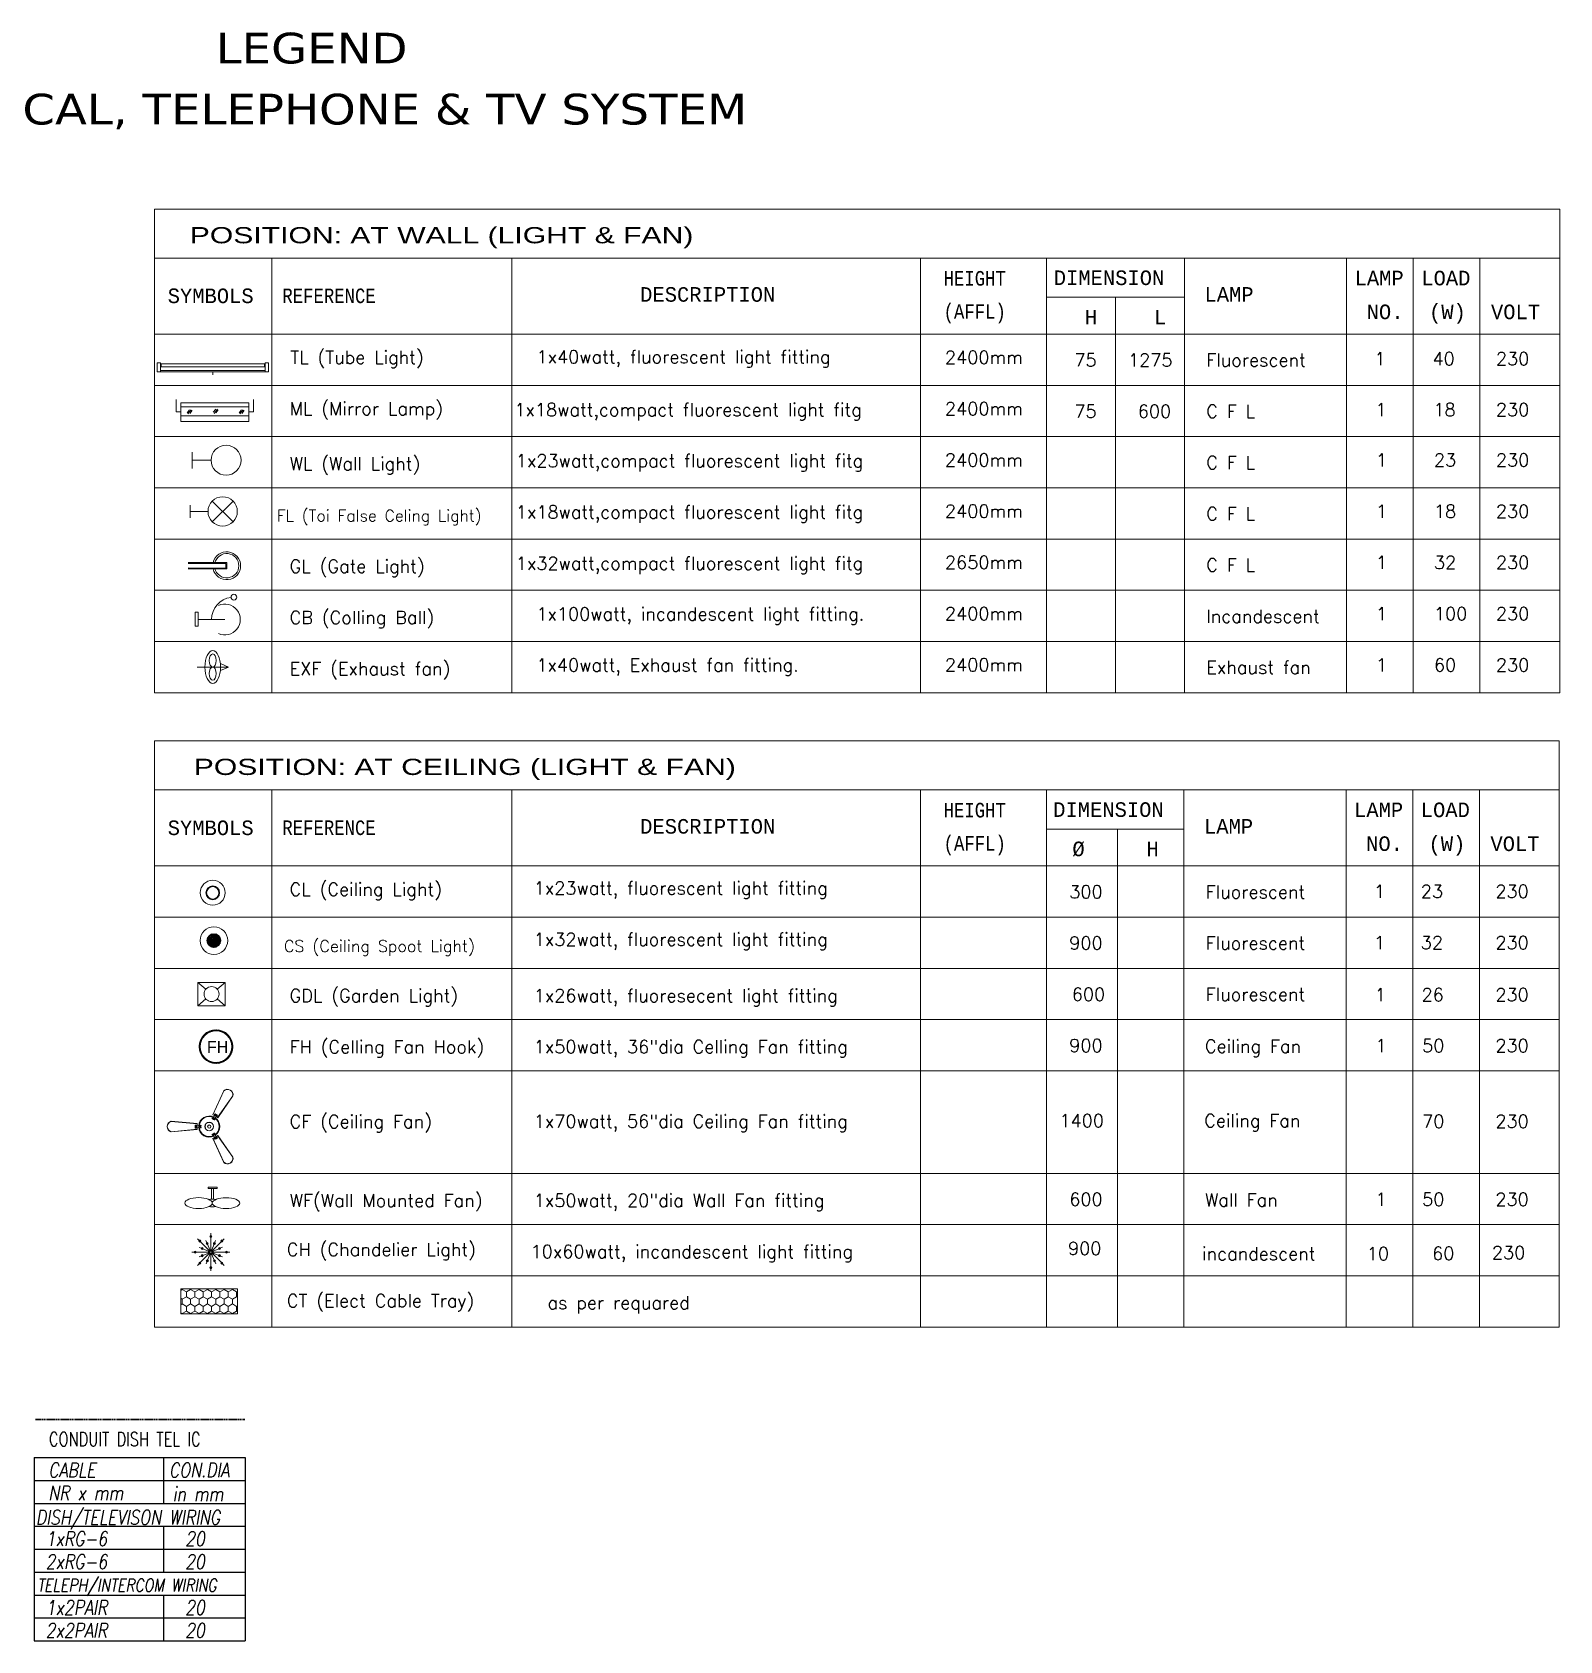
# Model space of a CAD drawing. Header units: inches. Extents: x 4244 to 5877, y 2160 to 3273.
# Drawn here: x 5506 to 5877, y 2882.3 to 3273 of the extents above; entities that cross this region are included whole.
import ezdxf

# ---------------------------------------------------------------- set-up
doc = ezdxf.new("R2010")
doc.units = ezdxf.units.IN
doc.header["$MEASUREMENT"] = 0
doc.linetypes.add('BORDER', pattern=[1.75, 0.5, -0.25, 0.5, -0.25, 0, -0.25])
for name, color, linetype, lineweight in [('E-CB-Calling-Bell', 1, 'Continuous', 18), ('E-CF-Ceiling-Fan', 7, 'Continuous', 18), ('E-CFL', 3, 'Continuous', 18), ('E-CH Light', 104, 'Continuous', 18), ('E-CKT', 7, 'Continuous', 9), ('E-CL-Ceiling-Light', 20, 'Continuous', 18), ('E-FH-Fan-hook', 4, 'Continuous', 18), ('E-fixtur', 2, 'Continuous', 18), ('E-GL-Gate-Light', 134, 'Continuous', 18), ('E-GL-Helogen-Light', 242, 'Continuous', 20), ('E-ML-Mirror-Light', 6, 'Continuous', 18), ('E-Tel Dish IC-Conduit', 11, 'BORDER', 30), ('E-WALL-LIGHT', 4, 'Continuous', 18), ('E-WF-Wall-Bracket-Fan', 212, 'Continuous', 18), ('E-WTL-Wall-Tube-Light', 6, 'Continuous', 18), ('Electrical Cable Tray', 230, 'Continuous', 18), ('LIGHTING', 7, 'Continuous', 18)]:
    doc.layers.add(name, color=color, linetype=linetype, lineweight=lineweight)
doc.styles.add('DIM', font='arial.ttf', dxfattribs={"width": 0.8, "height": 5})
doc.styles.add('SIMPLEX', font='simplex.shx', dxfattribs={"width": 0.7})
doc.styles.add('TAHUMA', font='tahoma.ttf')
doc.styles.add('TAVE1', font='ROMANS.shx', dxfattribs={"width": 0.75})
doc.styles.add('TEX', font='monotxt.shx', dxfattribs={"height": 12})
doc.styles.add('TX25', font='FAST.SHX', dxfattribs={"height": 250})

# ---------------------------------------------------------------- blocks, each defined once
blk = doc.blocks.new('WALL-LIGHT')
for p, q in [((-0.062, 0.259), (0.062, 0.259)), ((0, 0.114), (0, 0.259))]:
    blk.add_line(p, q)
blk.add_circle((0, 0), 0.114)
blk = doc.blocks.new('E-MIRROR')
for p, q in [((-2.08, 5.28, 10051), (-19.37, 5.28, 10051)), ((-19.37, 1.28, 10051), (-19.37, 5.28, 10051)), ((-19.37, 4.09, 10051), (-2.08, 4.09, 10051)), ((-18.21, 2.96), (-17.6, 3.58)), ((-17.97, 2.8, -10051), (-17.11, 3.68, -10051)), ((-11.61, 2.82), (-11, 3.44)), ((-11.38, 2.66, -10051), (-10.52, 3.55, -10051)), ((-4.95, 2.96), (-4.34, 3.58)), ((-4.71, 2.8, -10051), (-3.85, 3.68, -10051)), ((-2.08, 1.28, 10051), (-2.08, 5.28, 10051)), ((-19.37, 3.24, 10051), (-20.54, 3.24, 10051)), ((-20.54, 3.24, 10051), (-20.54, 0.63, 10051)), ((-19.37, 2.19, 10051), (-2.08, 2.19, 10051)), ((-2.08, 1.28, 10051), (-19.37, 1.28, 10051)), ((-17.53, 2.78), (-16.92, 3.4)), ((-10.94, 2.64), (-10.33, 3.27)), ((-4.27, 2.78), (-3.66, 3.4)), ((-2.08, 3.24, 10051), (-0.92, 3.24, 10051)), ((-0.92, 3.24, 10051), (-0.92, 0.63, 10051))]:
    blk.add_line(p, q)
blk = doc.blocks.new('A$C473D73AC')
at = {"ltscale": 2}
blk.add_line((248, 293), (248, 29), dxfattribs=at)
blk.add_lwpolyline([(176, 31), (315, 31), (315, 0), (176, 0)], close=True, dxfattribs=at)
blk.add_circle((28, 382), 28.4, dxfattribs=at)
for centre, major_axis, start_param, end_param in [((248, 382), (-155, 155), 0.914931, 2.35673), ((248, 293), (-107, 107), 3.49246, 7.503114)]:
    blk.add_ellipse(centre, major_axis=major_axis, ratio=1, start_param=start_param, end_param=end_param)
blk = doc.blocks.new('A$C28630CE7')
at = {"ltscale": 2}
for p, q in [((0, 1.33), (0, 5.2)), ((0, 5.2), (1.34, 5.2)), ((1.34, 1.33), (0, 1.33)), ((1.34, 5.2), (1.34, 1.33)), ((1.73, 4.6), (1.34, 4.6)), ((1.73, 3.61), (1.34, 3.61)), ((1.34, 1.33), (1.34, 1.8)), ((1.34, 1.8), (46.66, 1.8)), ((46.66, 1.33), (1.34, 1.33)), ((1.73, 3.4), (1.73, 4.81)), ((1.73, 4.81), (46.27, 4.81)), ((46.27, 3.4), (1.73, 3.4)), ((46.27, 3.4), (46.27, 4.81)), ((46.27, 4.6), (46.66, 4.6)), ((46.27, 3.61), (46.66, 3.61)), ((48, 5.2), (46.66, 5.2)), ((46.66, 5.2), (46.66, 1.33)), ((46.66, 1.8), (46.66, 1.33)), ((46.66, 1.33), (48, 1.33)), ((48, 1.33), (48, 5.2))]:
    blk.add_line(p, q, dxfattribs=at)
blk.add_line((24, 1.33), (24, 0))
blk = doc.blocks.new('FAN56')
at = {"layer": 'LIGHTING'}
for p, q in [((2.3, 7.9), (9.7, 23.9)), ((2.4, 7.8), (9.8, 23.8)), ((15.7, 20.4), (5.6, 6)), ((15.8, 20.4), (5.7, 5.9)), ((-25.5, 3.5), (-8, 2)), ((-25.5, 3.4), (-8, 1.8)), ((-9.1, 0.4), (-8.8, 0.6)), ((-8.2, 0.6), (-8.9, 1)), ((-8.4, -0.2), (-8.6, 0.1)), ((-6.7, 0.6), (-5.9, 0.9)), ((-6.4, -0.1), (-6.5, 0.2)), ((-6, 0.4), (-5.7, 0.6)), ((2.8, 6.1), (2.1, 5.6)), ((2.5, 5.6), (2.5, 5.2)), ((3.1, 5.6), (3.5, 5.6)), ((3.3, 5), (3.3, 4.7)), ((3.6, 7.4), (3.6, 8.2)), ((3.8, 5.5), (3.8, 4.6)), ((4, 7.4), (4.4, 7.4)), ((4.1, 8.2), (4.1, 7.8)), ((4.6, 6.8), (5.3, 7.2)), ((4.9, 7.7), (4.9, 7.4)), ((-8, -1.8), (-25.5, -3.4)), ((-8, -2), (-25.5, -3.5)), ((-9.1, -0.6), (-8.8, -0.4)), ((-8.2, -0.6), (-8.9, -1)), ((-6.7, -0.6), (-5.9, -0.9)), ((-6.1, -0.6), (-5.8, -0.4)), ((2.8, -6.1), (2.1, -5.6)), ((9.7, -23.9), (2.3, -7.9)), ((2.7, -5.4), (2.4, -5.2)), ((9.8, -23.8), (2.4, -7.8)), ((3.3, -5.5), (3.1, -5.8)), ((3.5, -5), (3.2, -4.8)), ((3.6, -7.4), (3.6, -8.2)), ((3.8, -5.5), (3.8, -4.6)), ((4.2, -8.1), (3.9, -7.9)), ((4.4, -7.2), (4.2, -7.5)), ((4.6, -6.8), (5.3, -7.2)), ((5.1, -7.6), (4.8, -7.5)), ((5.6, -6), (15.7, -20.4)), ((5.7, -5.9), (15.8, -20.4))]:
    blk.add_line(p, q, dxfattribs=at)
for centre, radius in [((-9, 0.5), 0.176), ((-8.5, -0.1), 0.176), ((-6.5, 0.1), 0.176), ((-5.9, 0.5), 0.176), ((0, 0), 2.91), ((0, 0), 2.8), ((0, 0), 1.16), ((0, 0), 1.04), ((2.5, 5.4), 0.176), ((3.3, 5.6), 0.176), ((3.3, 4.9), 0.176), ((4.1, 8), 0.176), ((4.2, 7.4), 0.176), ((4.9, 7.5), 0.176), ((-9, -0.5), 0.176), ((-5.9, -0.5), 0.176), ((2.5, -5.3), 0.176), ((3.2, -5.6), 0.176), ((3.4, -4.9), 0.176), ((4.1, -8), 0.176), ((4.3, -7.3), 0.176), ((4.9, -7.5), 0.176)]:
    blk.add_circle(centre, radius, dxfattribs=at)
for centre, radius, start, end in [((12.2, 21.2), 3.68, 347.3557, 132.6443), ((12.2, 21.2), 3.57, 347.726, 132.274), ((-24.4, 0), 3.68, 107.3557, 252.6443), ((-24.4, 0), 3.57, 107.726, 252.274), ((0, 0), 9.37, 175.5055, 184.4945), ((-9.1, 0.7), 0.293, 62.3685, 175.5055), ((0, 0), 8.2, 166.1924, 175.904), ((-7.4, 3), 2.53, 252.404, 287.596), ((0, 0), 7.03, 64.034, 175.92), ((0, 0), 6.68, 65.0324, 174.9676), ((-5.8, 0.7), 0.293, 353.3233, 114.7287), ((0, 0), 5.51, 173.3233, 186.6767), ((2.3, 5.3), 0.293, 125.2713, 246.6767), ((0, 0), 5.51, 53.3233, 66.6767), ((0, 0), 8.2, 64.096, 73.8076), ((1.2, 7.8), 2.38, 311.296, 348.704), ((3.5, 4.7), 0.293, 233.3233, 354.7287), ((3.9, 8.2), 0.293, 64.4945, 177.6315), ((6.3, 4.9), 2.53, 132.404, 167.596), ((0, 0), 6.68, 305.0324, 54.9676), ((0, 0), 7.03, 304.034, 55.92), ((0, 0), 9.37, 55.5055, 64.4945), ((0, 0), 8.2, 46.1924, 55.904), ((5.1, 7.5), 0.293, 302.3685, 55.5055), ((-9.1, -0.7), 0.293, 184.4945, 297.6315), ((-7.4, -2.8), 2.38, 71.296, 108.704), ((0, 0), 8.2, 184.096, 193.8076), ((0, 0), 7.03, 184.034, 295.92), ((0, 0), 6.68, 185.0324, 294.9676), ((-5.8, -0.7), 0.293, 245.2713, 6.6767), ((2.3, -5.3), 0.293, 113.3233, 234.7287), ((0, 0), 5.51, 293.3233, 306.6767), ((0, 0), 8.2, 286.1924, 295.904), ((1.1, -7.9), 2.53, 12.404, 47.596), ((3.5, -4.7), 0.293, 5.2713, 126.6767), ((3.9, -8.2), 0.293, 182.3685, 295.5055), ((6.2, -5), 2.38, 191.296, 228.704), ((0, 0), 9.37, 295.5055, 304.4945), ((0, 0), 8.2, 304.096, 313.8076), ((5.1, -7.5), 0.293, 304.4945, 57.6315), ((12.2, -21.2), 3.68, 227.3557, 12.6443), ((12.2, -21.2), 3.57, 227.726, 12.274)]:
    blk.add_arc(centre, radius, start, end, dxfattribs=at)
blk = doc.blocks.new('CL- Celling Light')
at = {"layer": 'E-CL-Ceiling-Light'}
for major_axis in [(4.48, 4.48), (2.48, 2.48), (2.24, 2.24)]:
    blk.add_ellipse((0, 0), major_axis=major_axis, ratio=1, start_param=5.497787, end_param=11.780972, dxfattribs=at)
blk = doc.blocks.new('E-FH')
at = {"ltscale": 2}
h = blk.add_hatch(dxfattribs=at)
h.set_pattern_fill('ANSI31', color=256, scale=45.36, style=0)
h.set_pattern_definition([(45, (145903.6855, -100361.581), (-4.00929545, 4.00929545), [])])
edge = h.paths.add_edge_path(flags=16)
edge.add_arc((77310.9, -227893.7), 96.2, 0, 360)
edge = h.paths.add_edge_path()
edge.add_arc((77310.9, -227893.7), 102.8, 0, 360)
for radius in [102.8, 96.2]:
    blk.add_circle((77310.9, -227893.7), radius, dxfattribs=at)
at = {"ltscale": 2, "style": 'TX25'}
blk.add_text('FH', height=72.58, dxfattribs=at).set_placement((77255.9, -227932.4))
blk = doc.blocks.new('E-GATE-LIGHT')
at = {"ltscale": 0.5}
for p, q in [((39.99, -9.94), (40.01, -28)), ((40.41, -10.37), (40.43, -28)), ((42.57, -10.36), (42.58, -28)), ((42.99, -9.94), (43.01, -28))]:
    blk.add_line(p, q, dxfattribs=at)
for p, q in [((39.99, -9.94), (42.99, -9.94)), ((40.41, -10.37), (42.57, -10.36))]:
    blk.add_line(p, q)
for radius in [6.53, 6.53, 5.68]:
    blk.add_arc((41.49, -9.94), radius, 283.33976, 256.76307, dxfattribs=at)
blk = doc.blocks.new('CH')
at = {"layer": 'E-fixtur', "color": 118}
for p, q in [((0, 0.217), (0, 0.251)), ((-0.217, 0), (-0.251, 0)), ((-0.035, 0), (-0.199, 0)), ((-0.154, 0.154), (-0.177, 0.177)), ((-0.155, 0.063), (-0.124, 0.05)), ((-0.025, 0.025), (-0.14, 0.14)), ((-0.107, 0.043), (-0.032, 0.013)), ((-0.065, 0.154), (-0.052, 0.124)), ((-0.045, 0.107), (-0.014, 0.032)), ((0, 0.199), (0, 0.035)), ((0.013, 0.032), (0.043, 0.107)), ((0.14, 0.14), (0.025, 0.025)), ((0.108, 0.045), (0.032, 0.014)), ((0.199, 0), (0.035, 0)), ((0.05, 0.124), (0.063, 0.155)), ((0.154, 0.065), (0.124, 0.052)), ((0.177, 0.177), (0.154, 0.154)), ((0.251, 0), (0.217, 0)), ((-0.154, -0.154), (-0.177, -0.177)), ((-0.123, -0.052), (-0.154, -0.065)), ((-0.025, -0.025), (-0.14, -0.14)), ((-0.032, -0.014), (-0.106, -0.045)), ((-0.063, -0.155), (-0.051, -0.124)), ((-0.043, -0.107), (-0.013, -0.032)), ((0, -0.035), (0, -0.199)), ((0.014, -0.032), (0.045, -0.107)), ((0.14, -0.14), (0.025, -0.025)), ((0.032, -0.013), (0.108, -0.044)), ((0.052, -0.124), (0.065, -0.154)), ((0.124, -0.051), (0.155, -0.063)), ((0.177, -0.177), (0.154, -0.154)), ((0, -0.217), (0, -0.251))]:
    blk.add_line(p, q, dxfattribs=at)
at = {"layer": 'E-fixtur', "color": 1}
for centre, radius in [((0, 0.208), 0.0138), ((0, 0.208), 0.0094), ((-0.208, 0), 0.0138), ((-0.208, 0), 0.0094), ((-0.147, 0.147), 0.0138), ((-0.147, 0.147), 0.0094), ((-0.115, 0.047), 0.0138), ((-0.115, 0.047), 0.0094), ((-0.048, 0.115), 0.0138), ((-0.048, 0.115), 0.0094), ((0, 0), 0.0348), ((0, 0), 0.0348), ((0, 0), 0.0292), ((0, 0), 0.0139), ((0.047, 0.115), 0.0138), ((0.047, 0.115), 0.0094), ((0.115, 0.048), 0.0138), ((0.115, 0.048), 0.0094), ((0.147, 0.147), 0.0138), ((0.147, 0.147), 0.0094), ((0.208, 0), 0.0138), ((0.208, 0), 0.0094), ((-0.147, -0.147), 0.0138), ((-0.147, -0.147), 0.0094), ((-0.115, -0.048), 0.0138), ((-0.115, -0.048), 0.0094), ((-0.047, -0.115), 0.0138), ((-0.047, -0.115), 0.0094), ((0, -0.208), 0.0138), ((0, -0.208), 0.0094), ((0.048, -0.115), 0.0138), ((0.048, -0.115), 0.0094), ((0.115, -0.047), 0.0138), ((0.115, -0.047), 0.0094), ((0.147, -0.147), 0.0138), ((0.147, -0.147), 0.0094)]:
    blk.add_circle(centre, radius, dxfattribs=at)
at = {"layer": 'E-fixtur', "color": 5}
for centre, radius, start, end in [((-0.024, 0.008), 0.00395, 84.0239, 157.4781), ((-0.024, 0.008), 0.00395, 166.5219, 239.9761), ((-0.024, 0.007), 0.00296, 234.8558, 279.1614), ((-0.024, 0.008), 0.00296, 44.8386, 89.1442), ((-0.022, -0.007), 0.0114, 70.1052, 96.7959), ((-0.014, 0.019), 0.0114, 227.2041, 253.8948), ((-0.015, 0.021), 0.00395, 130.5219, 203.9761), ((-0.016, 0.008), 0.00449, 241.1893, 314.1417), ((-0.015, 0.02), 0.00296, 198.8558, 243.1614), ((-0.015, 0.02), 0.00395, 48.0239, 121.4781), ((-0.022, 0.007), 0.0114, 34.1052, 60.7959), ((-0.018, 0.004), 0.00449, 9.8583, 82.8107), ((-0.009, 0.016), 0.00449, 205.1893, 278.1417), ((-0.014, 0.021), 0.00296, 8.8386, 53.1442), ((0, 0.024), 0.0114, 191.2041, 217.8948), ((-0.012, 0.013), 0.00449, 333.8583, 46.8107), ((0, 0.025), 0.00395, 94.5219, 167.9761), ((-0.001, 0.025), 0.00296, 162.8558, 207.1614), ((-0.014, 0.019), 0.0114, 358.1052, 24.7959), ((0.002, 0.018), 0.00449, 169.1893, 242.1417), ((0, 0.025), 0.00395, 12.0239, 85.4781), ((-0.002, 0.018), 0.00449, 297.8583, 10.8107), ((0.014, 0.019), 0.0114, 155.2041, 181.8948), ((0.001, 0.025), 0.00296, 332.8386, 17.1442), ((0.012, 0.013), 0.00449, 133.1893, 206.1417), ((0.009, 0.016), 0.00449, 261.8583, 334.8107), ((0, 0.024), 0.0114, 322.1052, 348.7959), ((0.014, 0.021), 0.00296, 126.8558, 171.1614), ((0.015, 0.02), 0.00395, 58.5219, 131.9761), ((0.022, 0.007), 0.0114, 119.2041, 145.8948), ((0.018, 0.004), 0.00449, 97.1893, 170.1417), ((0.016, 0.008), 0.00449, 225.8583, 298.8107), ((0.015, 0.021), 0.00395, 336.0239, 49.4781), ((0.015, 0.02), 0.00296, 296.8386, 341.1442), ((0.014, 0.019), 0.0114, 286.1052, 312.7959), ((0.022, -0.007), 0.0114, 83.2041, 109.8948), ((0.024, 0.008), 0.00296, 90.8558, 135.1614), ((0.024, 0.008), 0.00395, 22.5219, 95.9761), ((0.024, 0.007), 0.00296, 260.8386, 305.1442), ((0.024, 0.008), 0.00395, 300.0239, 13.4781), ((-0.024, -0.008), 0.00395, 120.0239, 193.4781), ((-0.024, -0.008), 0.00395, 202.5219, 275.9761), ((-0.024, -0.007), 0.00296, 80.8386, 125.1442), ((-0.022, 0.007), 0.0114, 263.2041, 289.8948), ((-0.024, -0.008), 0.00296, 270.8558, 315.1614), ((-0.014, -0.019), 0.0114, 106.1052, 132.7959), ((-0.016, -0.008), 0.00449, 45.8583, 118.8107), ((-0.015, -0.021), 0.00395, 156.0239, 229.4781), ((-0.015, -0.02), 0.00296, 116.8386, 161.1442), ((-0.018, -0.004), 0.00449, 277.1893, 350.1417), ((-0.022, -0.007), 0.0114, 299.2041, 325.8948), ((-0.015, -0.02), 0.00395, 238.5219, 311.9761), ((-0.009, -0.016), 0.00449, 81.8583, 154.8107), ((-0.014, -0.021), 0.00296, 306.8558, 351.1614), ((0, -0.024), 0.0114, 142.1052, 168.7959), ((-0.012, -0.013), 0.00449, 313.1893, 26.1417), ((-0.001, -0.025), 0.00296, 152.8386, 197.1442), ((0, -0.025), 0.00395, 192.0239, 265.4781), ((-0.014, -0.019), 0.0114, 335.2041, 1.8948), ((0.002, -0.018), 0.00449, 117.8583, 190.8107), ((-0.002, -0.018), 0.00449, 349.1893, 62.1417), ((0, -0.025), 0.00395, 274.5219, 347.9761), ((0.014, -0.019), 0.0114, 178.1052, 204.7959), ((0.001, -0.025), 0.00296, 342.8558, 27.1614), ((0.009, -0.016), 0.00449, 25.1893, 98.1417), ((0.012, -0.013), 0.00449, 153.8583, 226.8107), ((0, -0.024), 0.0114, 11.2041, 37.8948), ((0.014, -0.021), 0.00296, 188.8386, 233.1442), ((0.015, -0.02), 0.00395, 228.0239, 301.4781), ((0.016, -0.008), 0.00449, 61.1893, 134.1417), ((0.018, -0.004), 0.00449, 189.8583, 262.8107), ((0.022, -0.007), 0.0114, 214.1052, 240.7959), ((0.014, -0.019), 0.0114, 47.2041, 73.8948), ((0.015, -0.02), 0.00296, 18.8558, 63.1614), ((0.015, -0.021), 0.00395, 310.5219, 23.9761), ((0.022, 0.007), 0.0114, 250.1052, 276.7959), ((0.024, -0.008), 0.00296, 224.8386, 269.1442), ((0.024, -0.007), 0.00296, 54.8558, 99.1614), ((0.024, -0.008), 0.00395, 264.0239, 337.4781), ((0.024, -0.008), 0.00395, 346.5219, 59.9761)]:
    blk.add_arc(centre, radius, start, end, dxfattribs=at)
blk = doc.blocks.new('EXF')
at = {"layer": 'E-fixtur', "color": 196, "ltscale": 5}
for q in [(-0.255, 0), (0.122, 0.055), (0.122, -0.055)]:
    blk.add_line((0.255, 0), q, dxfattribs=at)
at = {"layer": 'E-fixtur', "color": 6, "extrusion": (0, 0, -1)}
blk.add_ellipse((-0.002, 0), major_axis=(0, 0.267), ratio=0.472522, dxfattribs=at)
at = {"layer": 'E-fixtur', "color": 200, "ltscale": 5}
blk.add_ellipse((-0.002, 0.107), major_axis=(0, 0.107), ratio=0.528937, start_param=3.141593, end_param=9.424778, dxfattribs=at)
at = {"layer": 'E-fixtur', "color": 200, "ltscale": 5, "extrusion": (0, 0, -1)}
blk.add_ellipse((-0.002, -0.107), major_axis=(0, 0.107), ratio=0.528937, dxfattribs=at)
blk = doc.blocks.new('IC')
h = blk.add_hatch()
h.set_pattern_fill('ANSI37', color=256, scale=5, style=0)
h.set_pattern_definition([(45, (-31987.5, 39264), (-0.441941738, 0.441941738), []), (135, (-31987.5, 39264), (-0.441941738, -0.441941738), [])])
h.paths.add_polyline_path([(-28.43, 23.91, 1), (-35.55, 23.91, 1)])
for radius in [7.12, 3.56]:
    blk.add_circle((-31.99, 23.91), radius)
blk = doc.blocks.new('GL-LIGHT')
at = {"layer": 'E-GL-Helogen-Light'}
for p, q in [((-71.3, 278.5), (-43.7, 255)), ((-4.1, 255), (23.5, 278.5)), ((-71.3, 197.9), (-43.7, 221.4)), ((-4.1, 221.4), (23.5, 197.9))]:
    blk.add_line(p, q, dxfattribs=at)
blk.add_lwpolyline([(-71.3, 197.9), (23.5, 197.9), (23.5, 278.5), (-71.3, 278.5)], close=True, dxfattribs=at)
blk.add_circle((-23.9, 238.2), 26, dxfattribs=at)
blk = doc.blocks.new('A$C5B1A0392')
for p, q in [((371, 130), (371, 279)), ((396, 130), (396, 279))]:
    blk.add_line(p, q)
at = {"ltscale": 2}
blk.add_lwpolyline([(322, 298), (448, 298), (448, 279), (322, 279)], close=True, dxfattribs=at)
for centre, start, end in [((382, -153), 80.1456, 99.8544), ((382, 304), 260.1456, 279.8544)]:
    blk.add_arc(centre, 283, start, end, dxfattribs=at)
at = {"extrusion": (0, 0, -1)}
blk.add_ellipse((191, 75), major_axis=(191, 0), ratio=0.395131, dxfattribs=at)
blk.add_ellipse((573, 75), major_axis=(-191, 0), ratio=0.395131)

msp = doc.modelspace()

# ---------------------------------------------------------------- hatches: boundary and pattern name
at = {"layer": 'Electrical Cable Tray'}
h = msp.add_hatch(dxfattribs=at)
h.set_pattern_fill('HONEY', color=256, scale=9.382059, angle=270, style=0)
h.set_pattern_definition([(270, (16152.8387, -7137.4125), (1.01563769, -1.75913609), [1.1727574, -2.34551479]), (30, (16152.8387, -7137.4125), (1.0156377, 1.759136086), [1.1727574, -2.34551479]), (330, (16152.8387, -7137.4125), (2.03127539, -4e-09), [-2.34551479, 1.1727574])])
h.paths.add_polyline_path([(5542.08, 2967.78), (5555.89, 2967.78), (5555.89, 2961.72), (5542.08, 2961.72)])

# ---------------------------------------------------------------- linework, layer by layer
at = {"layer": 'E-fixtur', "color": 1}
for p, q in [((5535.71, 3230.03), (5535.71, 3112.56)), ((5535.71, 3230.03), (5877, 3230.03)), ((5877, 3230.03), (5877, 3112.56)), ((5535.71, 3112.56), (5877, 3112.56)), ((5535.71, 3100.88), (5876.87, 3100.88)), ((5535.71, 3100.88), (5535.71, 2958.53)), ((5876.87, 3100.88), (5876.87, 2958.53)), ((5535.71, 2958.53), (5876.87, 2958.53))]:
    msp.add_line(p, q, dxfattribs=at)
at = {"layer": 'E-fixtur', "color": 36}
for p, q in [((5535.71, 3218.12), (5877, 3218.12)), ((5564.2, 3218.12), (5564.2, 3199.65)), ((5622.52, 3218.12), (5622.52, 3112.56)), ((5721.73, 3218.12), (5721.73, 3112.56)), ((5752.32, 3218.12), (5752.32, 3112.56)), ((5785.84, 3218.12), (5785.84, 3112.56)), ((5825.2, 3218.12), (5825.2, 3112.56)), ((5841.4, 3218.12), (5841.4, 3112.56)), ((5857.6, 3218.12), (5857.6, 3112.56)), ((5752.32, 3208.63), (5785.84, 3208.63)), ((5769.08, 3208.63), (5769.08, 3112.56)), ((5535.71, 3199.65), (5877, 3199.65)), ((5564.2, 3199.65), (5564.2, 3112.56)), ((5535.71, 3187.21), (5877, 3187.21)), ((5535.71, 3174.77), (5877, 3174.77)), ((5535.71, 3162.33), (5877, 3162.33)), ((5535.71, 3149.89), (5877, 3149.89)), ((5535.71, 3137.45), (5877, 3137.45)), ((5535.71, 3125.01), (5877, 3125.01)), ((5535.71, 3088.97), (5876.87, 3088.97)), ((5564.2, 3088.97), (5564.2, 2958.53)), ((5622.52, 3088.97), (5622.52, 2958.53)), ((5721.73, 3088.97), (5721.73, 2958.53)), ((5752.32, 3088.97), (5752.32, 2958.53)), ((5785.71, 3088.97), (5785.71, 2958.53)), ((5825.08, 3088.97), (5825.08, 2958.53)), ((5841.27, 3088.97), (5841.27, 2958.53)), ((5857.47, 3088.97), (5857.47, 2958.53)), ((5752.32, 3079.47), (5785.71, 3079.47)), ((5769.61, 3079.47), (5769.61, 2958.53)), ((5535.71, 3070.5), (5876.87, 3070.5)), ((5535.71, 3058.06), (5876.87, 3058.06)), ((5535.71, 3045.62), (5876.87, 3045.62)), ((5535.71, 3033.18), (5876.87, 3033.18)), ((5535.71, 3020.73), (5876.87, 3020.73)), ((5535.71, 2995.85), (5876.87, 2995.85)), ((5535.71, 2983.41), (5876.87, 2983.41)), ((5535.71, 2970.97), (5876.87, 2970.97))]:
    msp.add_line(p, q, dxfattribs=at)
at = {"layer": 'E-Tel Dish IC-Conduit', "ltscale": 0.002}
msp.add_line((5506.82, 2936.05), (5557.67, 2936.05), dxfattribs=at)
at = {"layer": 'E-Tel Dish IC-Conduit', "linetype": 'ByBlock', "lineweight": -2}
for p, q in [((5506.53, 2926.83), (5557.74, 2926.83)), ((5557.74, 2926.83), (5557.74, 2882.32)), ((5506.53, 2921.26), (5557.74, 2921.26)), ((5506.53, 2915.7), (5557.74, 2915.7)), ((5506.53, 2910.14), (5557.74, 2910.14)), ((5506.53, 2904.57), (5557.74, 2904.57)), ((5506.53, 2904.57), (5557.74, 2904.57)), ((5506.53, 2899.01), (5557.74, 2899.01)), ((5506.53, 2899.01), (5557.74, 2899.01)), ((5506.53, 2893.45), (5557.74, 2893.45)), ((5506.53, 2887.88), (5557.74, 2887.88)), ((5506.53, 2887.88), (5557.74, 2887.88)), ((5506.53, 2882.32), (5557.74, 2882.32))]:
    msp.add_line(p, q, dxfattribs=at)
at = {"layer": 'E-Tel Dish IC-Conduit', "linetype": 'ByBlock', "lineweight": -2, "ltscale": 0.007}
for p, q in [((5506.53, 2926.83), (5506.53, 2882.32)), ((5537.9, 2926.83), (5537.9, 2915.7)), ((5537.9, 2910.14), (5537.9, 2904.57)), ((5537.9, 2904.57), (5537.9, 2899.01)), ((5537.9, 2893.45), (5537.9, 2887.88)), ((5537.9, 2887.88), (5537.9, 2882.32))]:
    msp.add_line(p, q, dxfattribs=at)
at = {"layer": 'E-WALL-LIGHT', "color": 1}
for p, q in [((5544.36, 3158.14), (5544.36, 3155.05)), ((5549.76, 3154.08), (5554.8, 3159.12)), ((5554.8, 3154.08), (5549.76, 3159.12)), ((5548.71, 3156.6), (5544.36, 3156.6))]:
    msp.add_line(p, q, dxfattribs=at)
msp.add_circle((5552.28, 3156.6), 3.56, dxfattribs=at)
at = {"layer": 'Electrical Cable Tray'}
msp.add_lwpolyline([(5542.08, 2967.78), (5555.89, 2967.78), (5555.89, 2961.72), (5542.08, 2961.72)], close=True, dxfattribs=at)

# ---------------------------------------------------------------- block references
at = {"layer": 'E-CB-Calling-Bell', "xscale": 0.02470103999075945, "yscale": 0.0247010399998544, "zscale": 0.02470104, "rotation": 270}
msp.add_blockref('A$C473D73AC', (5545.57, 3136.48), dxfattribs=at)
at = {"layer": 'E-CF-Ceiling-Fan', "color": 3, "xscale": 0.3641632086328173, "yscale": 0.3641632086309983, "zscale": 0.3641632086311714}
msp.add_blockref('FAN56', (5549.02, 3007.21), dxfattribs=at)
at = {"layer": 'E-CFL', "ltscale": 20, "xscale": 0.4718133482692792, "yscale": 0.4718133482692792, "zscale": 0.4718133482663518, "rotation": 90}
msp.add_blockref('IC', (5561.43, 3067.47), dxfattribs=at)
at = {"layer": 'E-CH Light', "xscale": 18.27373859909858, "yscale": 18.27373859909858, "zscale": 18.27373859909643}
msp.add_blockref('CH', (5549.41, 2976.73), dxfattribs=at)
at = {"layer": 'E-CL-Ceiling-Light', "xscale": 0.4777436637341452, "yscale": 0.4777436637341452, "zscale": 0.4777436637341452}
msp.add_blockref('CL- Celling Light', (5549.87, 3063.99), dxfattribs=at)
at = {"layer": 'E-FH-Fan-hook', "xscale": 0.03977636734271073, "yscale": 0.03977636732088285, "zscale": 0.03977636732638761}
msp.add_blockref('E-FH', (2475.52, 12091.41), dxfattribs=at)
at = {"layer": 'E-fixtur', "xscale": 14.92688432112482, "yscale": 14.92688432112664, "zscale": 14.92688432112601}
msp.add_blockref('EXF', (5549.9, 3118.81), dxfattribs=at)
at = {"layer": 'E-GL-Gate-Light', "xscale": 0.5194689521812528, "yscale": 0.5194689521786131, "zscale": 0.5194689521812528, "rotation": 269.8942699295785}
msp.add_blockref('E-GATE-LIGHT', (5558.46, 3164.96), dxfattribs=at)
at = {"layer": 'E-GL-Helogen-Light', "xscale": 0.07015559186402243, "yscale": 0.07015559186584142, "zscale": 0.0701555918687969, "rotation": 180}
msp.add_blockref('GL-LIGHT', (5547.9, 3056.1), dxfattribs=at)
at = {"layer": 'E-ML-Mirror-Light', "xscale": 0.9545574529511214, "yscale": 1.145468943567721, "zscale": 0.9545574529664009, "rotation": 180}
msp.add_blockref('E-MIRROR', (5540.14, 3184.48, -9602.36), dxfattribs=at)
at = {"layer": 'E-WALL-LIGHT', "xscale": 31.8987708447039, "yscale": 31.89877068052374, "zscale": 31.89877084477114, "rotation": 90}
msp.add_blockref('WALL-LIGHT', (5553.1, 3169.04), dxfattribs=at)
at = {"layer": 'E-WF-Wall-Bracket-Fan', "xscale": 0.01742752708897323, "yscale": 0.01742752709833439, "zscale": 0.01742752709732331, "rotation": 359.9343416981701}
msp.add_blockref('A$C5B1A0392', (5543.11, 2987.33), dxfattribs=at)
at = {"layer": 'E-WTL-Wall-Tube-Light', "xscale": 0.5623540249289363, "yscale": 0.5623540249289363, "zscale": 0.5623540249289363}
msp.add_blockref('A$C28630CE7', (5536.39, 3189.78), dxfattribs=at)

# ---------------------------------------------------------------- texts
at = {"layer": 'E-CKT', "color": 5, "style": 'TAHUMA', "width": 1.286268}
for s, height, p in [('LEGEND', 7.462, (5550.58, 3265.4)), ('ELECTRICAL, TELEPHONE & TV SYSTEM', 7.4621, (5457.01, 3250.58))]:
    msp.add_text(s, height=height, dxfattribs=at).set_placement(p)
at = {"layer": 'E-fixtur', "color": 7, "style": 'DIM', "width": 1.330194}
for s, p in [('POSITION: AT WALL (LIGHT & FAN)', (5544.28, 3221.72)), ('POSITION: AT CEILING (LIGHT & FAN)', (5545.25, 3092.6))]:
    msp.add_text(s, height=3.9361, dxfattribs=at).set_placement(p)
at = {"layer": 'E-fixtur', "color": 7, "ltscale": 10, "style": 'TEX'}
for s, height, width, p in [('HEIGHT', 3.542, 0.822133, (5727.35, 3211.44)), ('DIMENSION', 3.542, 0.972583, (5754.11, 3211.58)), ('LAMP', 3.542, 0.972583, (5827.16, 3211.51)), ('LOAD', 3.542, 0.972583, (5843.36, 3211.51)), ('SYMBOLS', 3.542, 0.972583, (5538.93, 3207.19)), ('REFERENCE', 3.542, 0.822133, (5566.77, 3207.19)), ('DESCRIPTION', 3.5425, 0.972583, (5653.67, 3207.53)), ('LAMP', 3.542, 0.972583, (5790.71, 3207.53)), ('(AFFL)', 3.542, 0.822133, (5727.35, 3203.38)), ('H', 3.54, 0.972583, (5761.66, 3202.02)), ('L', 3.54, 0.972583, (5778.45, 3202.02)), ('NO.', 3.542, 0.972583, (5830.09, 3203.3)), ('(W)', 3.542, 0.972583, (5845.23, 3203.3)), ('VOLT', 3.542, 0.972583, (5860.28, 3203.29)), ('HEIGHT', 3.542, 0.822133, (5727.35, 3082.29)), ('DIMENSION', 3.542, 0.972583, (5753.97, 3082.42)), ('LAMP', 3.542, 0.972583, (5827.03, 3082.36)), ('LOAD', 3.542, 0.972583, (5843.23, 3082.36)), ('SYMBOLS', 3.542, 0.972583, (5538.93, 3078)), ('REFERENCE', 3.542, 0.822133, (5566.77, 3078.01)), ('DESCRIPTION', 3.5425, 0.972583, (5653.67, 3078.35)), ('LAMP', 3.542, 0.972583, (5790.59, 3078.35)), ('(AFFL)', 3.542, 0.822133, (5727.35, 3074.22)), ('%%C', 3.542, 0.972583, (5758.63, 3072.87)), ('H', 3.54, 0.972583, (5776.63, 3072.87)), ('NO.', 3.542, 0.972583, (5829.96, 3074.15)), ('(W)', 3.542, 0.972583, (5845.11, 3074.15)), ('VOLT', 3.542, 0.972583, (5860.15, 3074.13))]:
    msp.add_text(s, height=height, dxfattribs=dict(at, width=width)).set_placement(p)
at = {"layer": 'E-fixtur', "color": 7, "style": 'SIMPLEX'}
for s, height, p in [('TL (Tube Light)', 3.1489, (5568.69, 3192.44)), ('1x40watt, fluorescent light fitting', 3.1489, (5628.5, 3192.57)), ('2400mm', 3.149, (5727.69, 3192.42)), ('75', 3.149, (5759.1, 3191.79)), ('1275', 3.149, (5772.15, 3191.79)), ('Fluorescent', 3.1489, (5791.13, 3191.78)), ('1', 3.15, (5832, 3192.12)), ('40', 3.149, (5846.08, 3192.12)), ('230', 3.149, (5861.48, 3192.12)), ('ML (Mirror Lamp)', 3.1489, (5568.54, 3180)), ('1x18watt,compact fluorescent light fitg', 3.1489, (5623.13, 3179.71)), ('2400mm', 3.149, (5727.69, 3179.98)), ('75', 3.149, (5759.1, 3179.35)), ('600', 3.149, (5774.52, 3179.35)), ('C F L', 3.149, (5791.13, 3179.34)), ('1', 3.15, (5832.2, 3179.75)), ('18', 3.149, (5846.29, 3179.75)), ('230', 3.149, (5861.48, 3179.75)), ('WL (Wall Light)', 3.1489, (5568.54, 3166.6)), ('1x23watt,compact fluorescent light fitg', 3.1489, (5623.47, 3167.32)), ('2400mm', 3.149, (5727.69, 3167.53)), ('C F L ', 3.149, (5791.13, 3166.9)), ('1', 3.15, (5832.34, 3167.51)), ('23', 3.149, (5846.43, 3167.51)), ('230', 3.149, (5861.48, 3167.51)), ('FL (Toi False Celing Light)', 2.7773, (5565.41, 3154.18)), ('1x18watt,compact fluorescent light fitg', 3.1489, (5623.47, 3154.88)), ('2400mm', 3.149, (5727.69, 3155.09)), ('C F L ', 3.149, (5791.13, 3154.46)), ('1', 3.15, (5832.34, 3155.07)), ('18', 3.149, (5846.43, 3155.07)), ('230', 3.149, (5861.48, 3155.07)), ('GL (Gate Light)', 3.1489, (5568.54, 3141.72)), ('1x32watt,compact fluorescent light fitg', 3.1489, (5623.47, 3142.43)), ('2650mm', 3.149, (5727.69, 3142.65)), ('C F L ', 3.149, (5791.13, 3142.02)), ('1', 3.15, (5832.34, 3142.63)), ('32', 3.149, (5846.43, 3142.63)), ('230', 3.149, (5861.48, 3142.63)), ('1x100watt, incandescent light fitting.', 3.1489, (5628.46, 3130.15)), ('2400mm', 3.149, (5727.69, 3130.21)), ('1', 3.15, (5832.34, 3130.19)), ('100', 3.149, (5846.43, 3130.19)), ('230', 3.149, (5861.48, 3130.19)), ('CB (Colling Ball)', 3.1489, (5568.54, 3129.27)), ('Incandescent', 3.1489, (5791.13, 3129.58)), ('EXF (Exhaust fan)', 3.1489, (5568.54, 3116.83)), ('1x40watt, Exhaust fan fitting.', 3.1489, (5628.46, 3117.71)), ('2400mm', 3.149, (5727.69, 3117.77)), ('Exhaust fan', 3.1489, (5791.13, 3117.14)), ('1', 3.15, (5832.34, 3117.75)), ('60', 3.149, (5846.43, 3117.75)), ('230', 3.149, (5861.48, 3117.75)), ('CL (Ceiling Light)', 3.1489, (5568.54, 3063.25)), ('1x23watt, fluorescent light fitting', 3.1489, (5627.81, 3063.54)), ('300', 3.149, (5757.87, 3062.64)), ('Fluorescent', 3.1489, (5791, 3062.63)), ('1', 3.15, (5831.87, 3062.76)), ('23', 3.149, (5843.23, 3062.76)), ('230', 3.149, (5861.36, 3062.76)), ('CS (Ceiling Spoot Light)', 2.834, (5567.16, 3049.61)), ('1x32watt, fluorescent light fitting', 3.1489, (5627.81, 3051.1)), ('900', 3.149, (5757.87, 3050.2)), ('Fluorescent', 3.1489, (5791, 3050.19)), ('1', 3.15, (5831.87, 3050.32)), ('32', 3.149, (5843.23, 3050.32)), ('230', 3.149, (5861.36, 3050.32)), ('GDL (Garden Light)', 3.1489, (5568.54, 3037.44)), ('1x26watt, fluoresecent light fitting', 3.1489, (5627.81, 3037.45)), ('600', 3.149, (5758.5, 3037.76)), ('Fluorescent', 3.1489, (5791, 3037.75)), ('1', 3.15, (5832.08, 3037.65)), ('26', 3.149, (5843.44, 3037.65)), ('230', 3.149, (5861.36, 3037.65)), ('FH (Celling Fan Hook)', 3.1489, (5568.54, 3025)), ('1x50watt, 36"dia Celling Fan fitting', 3.1489, (5627.81, 3025.01)), ('900', 3.149, (5757.87, 3025.32)), ('Ceiling Fan', 3.1489, (5790.81, 3025.14)), ('1', 3.15, (5832.21, 3025.31)), ('50', 3.149, (5843.58, 3025.31)), ('230', 3.149, (5861.36, 3025.31)), ('CF (Ceiling Fan)', 3.1489, (5568.54, 3006.86)), ('1x70watt, 56"dia Ceiling Fan fitting', 3.1489, (5627.81, 3006.94)), ('1400', 3.149, (5755.49, 3007.08)), ('Ceiling Fan', 3.1489, (5790.66, 3007.07)), ('70', 3.149, (5843.58, 3006.94)), ('230', 3.149, (5861.36, 3006.94)), ('WF(Wall Mounted Fan)', 3.1489, (5568.54, 2987.68)), ('1x50watt, 20"dia Wall Fan fitting', 3.1489, (5627.81, 2987.69)), ('600', 3.149, (5757.87, 2987.99)), ('Wall Fan', 3.149, (5790.81, 2987.81)), ('1', 3.15, (5832.21, 2987.98)), ('50', 3.149, (5843.58, 2987.98)), ('230', 3.149, (5861.36, 2987.98)), ('CH (Chandelier Light)', 3.1489, (5567.87, 2975.78)), ('10x60watt, incandescent light fitting', 3.1489, (5627.07, 2975.29)), ('900', 3.149, (5757.57, 2976.06)), ('incandescent', 3.1489, (5790.12, 2974.75)), ('10', 3.149, (5830.12, 2974.79)), ('60', 3.149, (5846, 2974.83)), ('230', 3.149, (5860.51, 2975.02)), ('CT (Elect Cable Tray)', 3.1489, (5567.87, 2963.34)), ('as per requared', 3.1489, (5631.16, 2962.85))]:
    msp.add_text(s, height=height, dxfattribs=at).set_placement(p)
at = {"layer": 'E-Tel Dish IC-Conduit', "lineweight": -2, "ltscale": 0.007, "style": 'TAVE1', "width": 0.75}
msp.add_text('CONDUIT DISH TEL IC', height=3.4524, dxfattribs=at).set_placement((5510.08, 2929.57))
at = {"layer": 'E-Tel Dish IC-Conduit', "linetype": 'ByBlock', "lineweight": -2, "ltscale": 0.007, "style": 'TAVE1', "oblique": 10, "width": 0.8}
for s, p in [('CABLE', (5509.94, 2922.06)), ('NR x mm', (5509.94, 2916.5)), ('in mm ', (5540.1, 2916.24)), ('1xRG-6', (5509.28, 2905.36)), ('20', (5543.16, 2905.36)), ('2xRG-6', (5509.28, 2899.8)), ('20', (5543.16, 2899.8)), ('1x2PAIR', (5509.28, 2888.67)), ('20', (5543.16, 2888.67)), ('2x2PAIR', (5509.28, 2883.11)), ('20', (5543.16, 2883.11))]:
    msp.add_text(s, height=3.493, dxfattribs=at).set_placement(p)
at = {"layer": 'E-Tel Dish IC-Conduit', "linetype": 'ByBlock', "lineweight": -2, "style": 'TAVE1', "oblique": 10, "width": 0.8}
for s, height, p in [('CON.DIA', 3.493, (5539.26, 2922.06)), ('DISH/TELEVISON WIRING', 3.4931, (5506.89, 2910.54)), ('TELEPH/INTERCOM WIRING', 3.1088, (5507.23, 2894.28))]:
    msp.add_text(s, height=height, dxfattribs=at).set_placement(p)

doc.saveas('drawing.dxf')
